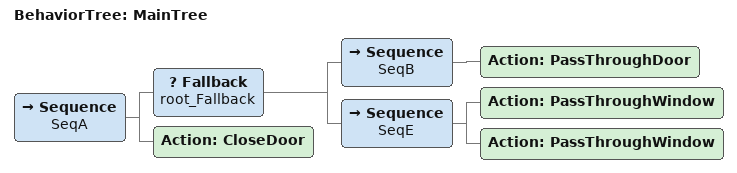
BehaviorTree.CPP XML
<?xml version="1.0"?>
<root main_tree_to_execute="MainTree">
    <BehaviorTree ID="MainTree">
        <Sequence name="SeqA">
            <Fallback name="root_Fallback">
                <Sequence name="SeqB">
                    <Action ID="PassThroughDoor"/>
                </Sequence>
                <Sequence name="SeqE">
                    <Action ID="PassThroughWindow"/>
                    <Action ID="PassThroughWindow"/>
                </Sequence>
            </Fallback>
            <Action ID="CloseDoor"/>
        </Sequence>
    </BehaviorTree>
</root>
